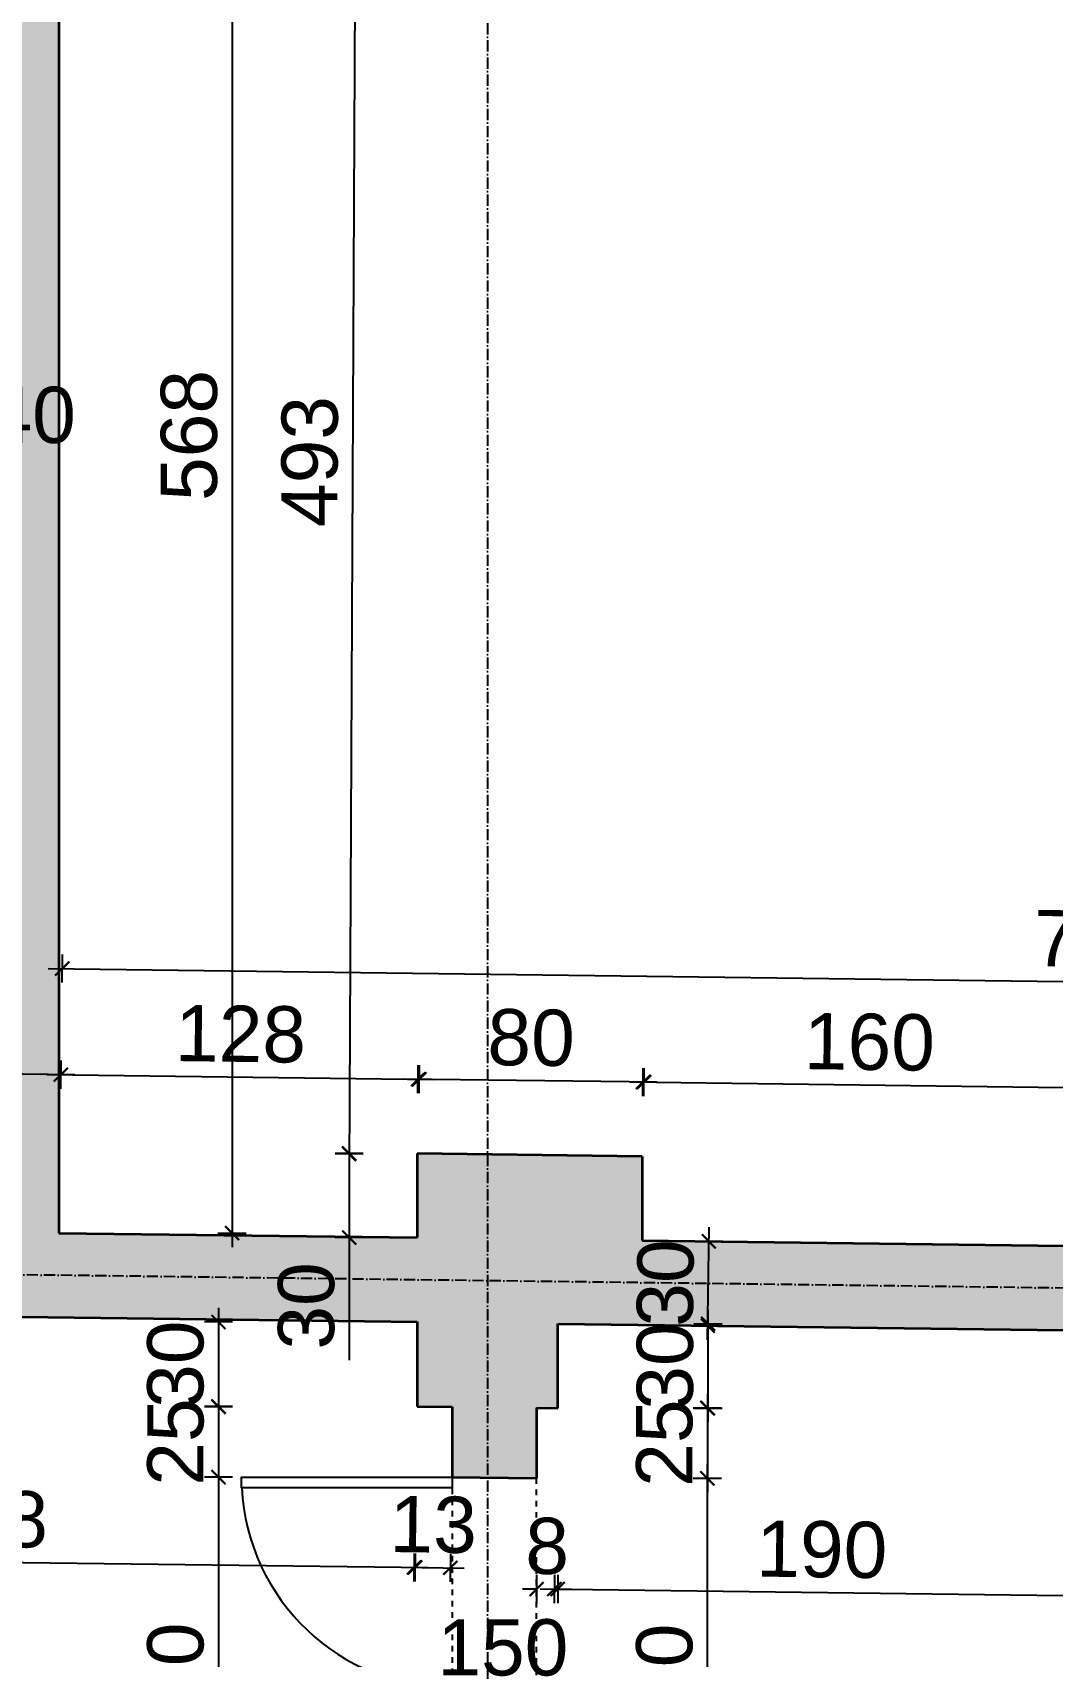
# Model space of a CAD drawing. Header units: inches. Extents: x -72385 to 39588, y -6525 to 66685.
# Drawn here: x -51547 to -51184, y 23364 to 23942 of the extents above; entities that cross this region are included whole.
import ezdxf

# ---------------------------------------------------------------- set-up
doc = ezdxf.new("R2010")
doc.units = ezdxf.units.IN
doc.header["$MEASUREMENT"] = 0
doc.linetypes.add('DashDot', pattern=[0.6, 0.4, -0.1, 0, -0.1])
doc.linetypes.add('Hidden', pattern=[0.4, 0.2, -0.2])
for name, color, linetype, lineweight in [('Врати', 251, 'Continuous', 25), ('Надписи Hсв', 252, 'Continuous', 25), ('Надписи врати', 252, 'Continuous', 25), ('Надписи коти вътрешни', 252, 'Continuous', 25), ('Оси', 252, 'DashDot', 25), ('Пунктир', 253, 'Hidden', 25), ('Разрезни линии', 7, 'Continuous', 35), ('Щрих стени', 254, 'Continuous', 25)]:
    doc.layers.add(name, color=color, linetype=linetype, lineweight=lineweight)
doc.styles.add('Arial Regular', font='arial.ttf')
doc.styles.get("Standard").update_dxf_attribs({"font": 'arial.ttf'})
doc.dimstyles.new('Annotative', dxfattribs={"dimscale": 0, "dimtxt": 20, "dimasz": 5, "dimexe": 5, "dimexo": 5, "dimgap": 5, "dimtad": 1, "dimdec": 0, "dimzin": 0, "dimdsep": 46, "dimtxsty": 'Standard', "dimblk": 'ARCHTICK', "dimcen": 5, "dimdle": 5, "dimadec": 0, "dimazin": 0, "dimtfac": 1, "dimtdec": 0, "dimtofl": 0, "dimtmove": 0, "dimatfit": 3, "dimldrblk": 'ARCHTICK', "dimfxl": 5, "dimfxlon": 1, "dimtolj": 1, "dimtzin": 0, "dimarcsym": 1})

# ---------------------------------------------------------------- blocks, each defined once
blk = doc.blocks.new('_ArchTick')
at = {"color": 0, "linetype": 'ByBlock', "const_width": 0.15}
blk.add_lwpolyline([(-0.5, -0.5), (0.5, 0.5)], dxfattribs=at)
blk = doc.blocks.new('*D2561')
at = {"layer": 'Defpoints', "color": 0, "ltscale": 50, "transparency": 16777216}
for p in [(-51717.34, 23487.3), (-51409.84, 23483.39), (-51410.95, 23396.08)]:
    blk.add_point(p, dxfattribs=at)
at = {"layer": 'Надписи коти вътрешни', "color": 0, "lineweight": -2, "ltscale": 50, "transparency": 16777216}
for p, q in [((-51723.45, 23400.06), (-51405.95, 23396.02)), ((-51718.39, 23404.99), (-51718.51, 23395)), ((-51410.89, 23401.08), (-51411.01, 23391.08))]:
    blk.add_line(p, q, dxfattribs=at)
at = {"layer": 'Надписи коти вътрешни', "color": 0, "lineweight": -2, "ltscale": 50, "transparency": 16777216, "xscale": 5, "yscale": 5, "zscale": 5}
for p, rotation in [((-51718.45, 23399.99), 179.270628652552), ((-51410.95, 23396.08), 359.270628652552)]:
    blk.add_blockref('_ArchTick', p, dxfattribs=dict(at, rotation=rotation))
at = {"layer": 'Надписи коти вътрешни', "color": 0, "ltscale": 50, "transparency": 16777216, "insert": (-51564.51, 23413.25), "char_height": 20, "attachment_point": 5, "rotation": 359.27063}
blk.add_mtext('\\A1;308', dxfattribs=at)
blk = doc.blocks.new('*D2562')
at = {"layer": 'Defpoints', "color": 0, "ltscale": 50, "transparency": 16777216}
for p in [(-51409.84, 23453.33), (-51397.34, 23453.17), (-51398.07, 23395.92)]:
    blk.add_point(p, dxfattribs=at)
at = {"layer": 'Надписи коти вътрешни', "color": 0, "lineweight": -2, "ltscale": 50, "transparency": 16777216}
for p, q in [((-51410.5, 23401.07), (-51410.63, 23391.08)), ((-51398, 23400.92), (-51398.13, 23390.92)), ((-51415.57, 23396.14), (-51393.07, 23395.85))]:
    blk.add_line(p, q, dxfattribs=at)
at = {"layer": 'Надписи коти вътрешни', "color": 0, "lineweight": -2, "ltscale": 50, "transparency": 16777216, "xscale": 5, "yscale": 5, "zscale": 5}
for p, rotation in [((-51410.57, 23396.08), 179.2706286525383), ((-51398.07, 23395.92), 359.2706286525383)]:
    blk.add_blockref('_ArchTick', p, dxfattribs=dict(at, rotation=rotation))
at = {"layer": 'Надписи коти вътрешни', "color": 0, "ltscale": 50, "transparency": 16777216, "insert": (-51404.12, 23411.21), "char_height": 20, "attachment_point": 5, "rotation": 359.27063}
blk.add_mtext('\\A1;13', dxfattribs=at)
blk = doc.blocks.new('*D2563')
at = {"layer": 'Defpoints', "color": 0, "ltscale": 50, "transparency": 16777216}
for p in [(-51409.84, 23483.39), (-51480.55, 23453.33), (-51409.84, 23453.33)]:
    blk.add_point(p, dxfattribs=at)
at = {"layer": 'Надписи коти вътрешни', "color": 0, "lineweight": -2, "ltscale": 50, "transparency": 16777216}
for p, q in [((-51480.55, 23488.39), (-51480.55, 23448.33)), ((-51475.55, 23483.39), (-51485.55, 23483.39)), ((-51475.55, 23453.33), (-51485.55, 23453.33))]:
    blk.add_line(p, q, dxfattribs=at)
at = {"layer": 'Надписи коти вътрешни', "color": 0, "lineweight": -2, "ltscale": 50, "transparency": 16777216, "xscale": 5, "yscale": 5, "zscale": 5}
for p, rotation in [((-51480.55, 23483.39), 90), ((-51480.55, 23453.33), 270)]:
    blk.add_blockref('_ArchTick', p, dxfattribs=dict(at, rotation=rotation))
at = {"layer": 'Надписи коти вътрешни', "color": 0, "ltscale": 50, "transparency": 16777216, "insert": (-51495.77, 23468.36), "char_height": 20, "attachment_point": 5, "rotation": 90}
blk.add_mtext('\\A1;30', dxfattribs=at)
blk = doc.blocks.new('*D2564')
at = {"layer": 'Defpoints', "color": 0, "ltscale": 50, "transparency": 16777216}
for p in [(-51397.34, 23453.17), (-51480.55, 23428.17), (-51397.34, 23428.17)]:
    blk.add_point(p, dxfattribs=at)
at = {"layer": 'Надписи коти вътрешни', "color": 0, "lineweight": -2, "ltscale": 50, "transparency": 16777216}
for p, q in [((-51480.55, 23458.17), (-51480.55, 23423.17)), ((-51475.55, 23453.17), (-51485.55, 23453.17)), ((-51475.55, 23428.17), (-51485.55, 23428.17))]:
    blk.add_line(p, q, dxfattribs=at)
at = {"layer": 'Надписи коти вътрешни', "color": 0, "lineweight": -2, "ltscale": 50, "transparency": 16777216, "xscale": 5, "yscale": 5, "zscale": 5}
for p, rotation in [((-51480.55, 23453.17), 90), ((-51480.55, 23428.17), 270)]:
    blk.add_blockref('_ArchTick', p, dxfattribs=dict(at, rotation=rotation))
at = {"layer": 'Надписи коти вътрешни', "color": 0, "ltscale": 50, "transparency": 16777216, "insert": (-51495.76, 23440.67), "char_height": 20, "attachment_point": 5, "rotation": 90}
blk.add_mtext('\\A1;25', dxfattribs=at)
blk = doc.blocks.new('*D2565')
at = {"layer": 'Defpoints', "color": 0, "ltscale": 50, "transparency": 16777216}
for p in [(-51397.34, 23428.17), (-51480.55, 23278.16), (-51397.34, 23278.16)]:
    blk.add_point(p, dxfattribs=at)
at = {"layer": 'Надписи коти вътрешни', "color": 0, "lineweight": -2, "ltscale": 50, "transparency": 16777216}
for p, q in [((-51480.55, 23433.17), (-51480.55, 23273.16)), ((-51475.55, 23428.17), (-51485.55, 23428.17)), ((-51475.55, 23278.16), (-51485.55, 23278.16))]:
    blk.add_line(p, q, dxfattribs=at)
at = {"layer": 'Надписи коти вътрешни', "color": 0, "lineweight": -2, "ltscale": 50, "transparency": 16777216, "xscale": 5, "yscale": 5, "zscale": 5}
for p, rotation in [((-51480.55, 23428.17), 90), ((-51480.55, 23278.16), 270)]:
    blk.add_blockref('_ArchTick', p, dxfattribs=dict(at, rotation=rotation))
at = {"layer": 'Надписи коти вътрешни', "color": 0, "ltscale": 50, "transparency": 16777216, "insert": (-51495.76, 23353.17), "char_height": 20, "attachment_point": 5, "rotation": 90}
blk.add_mtext('\\A1;150', dxfattribs=at)
blk = doc.blocks.new('*D2674')
at = {"layer": 'Defpoints', "color": 0, "ltscale": 50, "transparency": 16777216}
for p in [(-51367.34, 23452.79), (-51367.34, 23427.79), (-51306.57, 23427.79)]:
    blk.add_point(p, dxfattribs=at)
at = {"layer": 'Надписи коти вътрешни', "color": 0, "lineweight": -2, "ltscale": 50, "transparency": 16777216}
for p, q in [((-51306.57, 23457.79), (-51306.57, 23422.79)), ((-51311.57, 23452.79), (-51301.57, 23452.79)), ((-51311.57, 23427.79), (-51301.57, 23427.79))]:
    blk.add_line(p, q, dxfattribs=at)
at = {"layer": 'Надписи коти вътрешни', "color": 0, "lineweight": -2, "ltscale": 50, "transparency": 16777216, "xscale": 5, "yscale": 5, "zscale": 5}
for p, rotation in [((-51306.57, 23452.79), 90), ((-51306.57, 23427.79), 270)]:
    blk.add_blockref('_ArchTick', p, dxfattribs=dict(at, rotation=rotation))
at = {"layer": 'Надписи коти вътрешни', "color": 0, "ltscale": 50, "transparency": 16777216, "insert": (-51321.78, 23440.29), "char_height": 20, "attachment_point": 5, "rotation": 90}
blk.add_mtext('\\A1;25', dxfattribs=at)
blk = doc.blocks.new('*D2675')
at = {"layer": 'Defpoints', "color": 0, "ltscale": 50, "transparency": 16777216}
for p in [(-51359.84, 23482.75), (-51306.34, 23482.75), (-51359.84, 23452.7)]:
    blk.add_point(p, dxfattribs=at)
at = {"layer": 'Надписи коти вътрешни', "color": 0, "lineweight": -2, "ltscale": 50, "transparency": 16777216}
for p, q in [((-51306.34, 23447.7), (-51306.34, 23487.75)), ((-51311.34, 23482.75), (-51301.34, 23482.75)), ((-51311.34, 23452.7), (-51301.34, 23452.7))]:
    blk.add_line(p, q, dxfattribs=at)
at = {"layer": 'Надписи коти вътрешни', "color": 0, "lineweight": -2, "ltscale": 50, "transparency": 16777216, "xscale": 5, "yscale": 5, "zscale": 5}
for p, rotation in [((-51306.34, 23482.75), 90), ((-51306.34, 23452.7), 270)]:
    blk.add_blockref('_ArchTick', p, dxfattribs=dict(at, rotation=rotation))
at = {"layer": 'Надписи коти вътрешни', "color": 0, "ltscale": 50, "transparency": 16777216, "insert": (-51321.56, 23467.72), "char_height": 20, "attachment_point": 5, "rotation": 90}
blk.add_mtext('\\A1;30', dxfattribs=at)
blk = doc.blocks.new('*D2676')
at = {"layer": 'Defpoints', "color": 0, "ltscale": 50, "transparency": 16777216}
for p in [(-51367.34, 23427.79), (-51306.57, 23427.79), (-51367.34, 23277.78)]:
    blk.add_point(p, dxfattribs=at)
at = {"layer": 'Надписи коти вътрешни', "color": 0, "lineweight": -2, "ltscale": 50, "transparency": 16777216}
for p, q in [((-51306.57, 23272.78), (-51306.57, 23432.79)), ((-51311.57, 23427.79), (-51301.57, 23427.79)), ((-51311.57, 23277.78), (-51301.57, 23277.78))]:
    blk.add_line(p, q, dxfattribs=at)
at = {"layer": 'Надписи коти вътрешни', "color": 0, "lineweight": -2, "ltscale": 50, "transparency": 16777216, "xscale": 5, "yscale": 5, "zscale": 5}
for p, rotation in [((-51306.57, 23427.79), 90), ((-51306.57, 23277.78), 270)]:
    blk.add_blockref('_ArchTick', p, dxfattribs=dict(at, rotation=rotation))
at = {"layer": 'Надписи коти вътрешни', "color": 0, "ltscale": 50, "transparency": 16777216, "insert": (-51321.78, 23352.78), "char_height": 20, "attachment_point": 5, "rotation": 90}
blk.add_mtext('\\A1;150', dxfattribs=at)
blk = doc.blocks.new('*D2683')
at = {"layer": 'Defpoints', "color": 0, "ltscale": 50, "transparency": 16777216}
for p in [(-51359.84, 23482.75), (-51169.84, 23480.33), (-51171.04, 23385.97)]:
    blk.add_point(p, dxfattribs=at)
at = {"layer": 'Надписи коти вътрешни', "color": 0, "lineweight": -2, "ltscale": 50, "transparency": 16777216}
for p, q in [((-51366.04, 23388.46), (-51166.04, 23385.91)), ((-51360.97, 23393.39), (-51361.1, 23383.39)), ((-51170.97, 23390.97), (-51171.1, 23380.97))]:
    blk.add_line(p, q, dxfattribs=at)
at = {"layer": 'Надписи коти вътрешни', "color": 0, "lineweight": -2, "ltscale": 50, "transparency": 16777216, "xscale": 5, "yscale": 5, "zscale": 5}
for p, rotation in [((-51361.04, 23388.39), 179.2706286525474), ((-51171.04, 23385.97), 359.2706286525474)]:
    blk.add_blockref('_ArchTick', p, dxfattribs=dict(at, rotation=rotation))
at = {"layer": 'Надписи коти вътрешни', "color": 0, "ltscale": 50, "transparency": 16777216, "insert": (-51265.84, 23402.39), "char_height": 20, "attachment_point": 5, "rotation": 359.27063}
blk.add_mtext('\\A1;190', dxfattribs=at)
blk = doc.blocks.new('*D2684')
at = {"layer": 'Defpoints', "color": 0, "ltscale": 50, "transparency": 16777216}
for p in [(-51367.34, 23452.79), (-51359.84, 23452.7), (-51367.34, 23388.38)]:
    blk.add_point(p, dxfattribs=at)
at = {"layer": 'Надписи коти вътрешни', "color": 0, "lineweight": -2, "ltscale": 50, "transparency": 16777216}
for p, q in [((-51367.34, 23388.38), (-51372.34, 23388.38)), ((-51367.34, 23393.38), (-51367.34, 23383.38)), ((-51359.84, 23393.38), (-51359.84, 23383.38)), ((-51359.84, 23388.38), (-51354.84, 23388.38))]:
    blk.add_line(p, q, dxfattribs=at)
at = {"layer": 'Надписи коти вътрешни', "color": 0, "lineweight": -2, "ltscale": 50, "transparency": 16777216, "xscale": 5, "yscale": 5, "zscale": 5}
blk.add_blockref('_ArchTick', (-51367.34, 23388.38), dxfattribs=at)
at = {"layer": 'Надписи коти вътрешни', "color": 0, "lineweight": -2, "ltscale": 50, "transparency": 16777216, "xscale": 5, "yscale": 5, "zscale": 5, "rotation": 180}
blk.add_blockref('_ArchTick', (-51359.84, 23388.38), dxfattribs=at)
at = {"layer": 'Надписи коти вътрешни', "color": 0, "ltscale": 50, "transparency": 16777216, "insert": (-51363.59, 23403.59), "char_height": 20, "attachment_point": 5}
blk.add_mtext('\\A1;8', dxfattribs=at)
blk = doc.blocks.new('*D2699')
at = {"layer": 'Defpoints', "color": 0, "ltscale": 50, "transparency": 16777216}
for p in [(-51409.12, 23569.75), (-51537.34, 23515.01), (-51409.84, 23513.39)]:
    blk.add_point(p, dxfattribs=at)
at = {"layer": 'Надписи коти вътрешни', "color": 0, "lineweight": -2, "ltscale": 50, "transparency": 16777216}
for p, q in [((-51536.68, 23566.38), (-51536.56, 23576.38)), ((-51409.18, 23564.75), (-51409.06, 23574.75)), ((-51541.62, 23571.44), (-51404.12, 23569.69))]:
    blk.add_line(p, q, dxfattribs=at)
at = {"layer": 'Надписи коти вътрешни', "color": 0, "lineweight": -2, "ltscale": 50, "transparency": 16777216, "xscale": 5, "yscale": 5, "zscale": 5}
for p, rotation in [((-51536.62, 23571.38), 179.2706286525666), ((-51409.12, 23569.75), 359.2706286525666)]:
    blk.add_blockref('_ArchTick', p, dxfattribs=dict(at, rotation=rotation))
at = {"layer": 'Надписи коти вътрешни', "color": 0, "ltscale": 50, "transparency": 16777216, "insert": (-51472.68, 23585.78), "char_height": 20, "attachment_point": 5, "rotation": 359.27063}
blk.add_mtext('\\A1;128', dxfattribs=at)
blk = doc.blocks.new('*D2700')
at = {"layer": 'Defpoints', "color": 0, "ltscale": 50, "transparency": 16777216}
for p in [(-51409.5, 23569.76), (-51409.84, 23543.34), (-51329.81, 23542.32)]:
    blk.add_point(p, dxfattribs=at)
at = {"layer": 'Надписи коти вътрешни', "color": 0, "lineweight": -2, "ltscale": 50, "transparency": 16777216}
for p, q in [((-51409.56, 23564.76), (-51409.44, 23574.76)), ((-51329.53, 23563.74), (-51329.41, 23573.74)), ((-51324.47, 23568.68), (-51414.5, 23569.82))]:
    blk.add_line(p, q, dxfattribs=at)
at = {"layer": 'Надписи коти вътрешни', "color": 0, "lineweight": -2, "ltscale": 50, "transparency": 16777216, "xscale": 5, "yscale": 5, "zscale": 5}
for p, rotation in [((-51409.5, 23569.76), 179.2706286525371), ((-51329.47, 23568.74), 359.2706286525371)]:
    blk.add_blockref('_ArchTick', p, dxfattribs=dict(at, rotation=rotation))
at = {"layer": 'Надписи коти вътрешни', "color": 0, "ltscale": 50, "transparency": 16777216, "insert": (-51369.29, 23584.46), "char_height": 20, "attachment_point": 5, "rotation": 359.27063}
blk.add_mtext('\\A1;80', dxfattribs=at)
blk = doc.blocks.new('*D2701')
at = {"layer": 'Defpoints', "color": 0, "ltscale": 50, "transparency": 16777216}
for p in [(-51169.12, 23566.7), (-51329.81, 23512.37), (-51169.84, 23510.33)]:
    blk.add_point(p, dxfattribs=at)
at = {"layer": 'Надписи коти вътрешни', "color": 0, "lineweight": -2, "ltscale": 50, "transparency": 16777216}
for p, q in [((-51329.15, 23563.74), (-51329.03, 23573.74)), ((-51334.09, 23568.8), (-51164.12, 23566.64)), ((-51169.18, 23561.7), (-51169.06, 23571.7))]:
    blk.add_line(p, q, dxfattribs=at)
at = {"layer": 'Надписи коти вътрешни', "color": 0, "lineweight": -2, "ltscale": 50, "transparency": 16777216, "xscale": 5, "yscale": 5, "zscale": 5}
for p, rotation in [((-51329.09, 23568.74), 179.270628652547), ((-51169.12, 23566.7), 359.2706286525469)]:
    blk.add_blockref('_ArchTick', p, dxfattribs=dict(at, rotation=rotation))
at = {"layer": 'Надписи коти вътрешни', "color": 0, "ltscale": 50, "transparency": 16777216, "insert": (-51248.91, 23582.93), "char_height": 20, "attachment_point": 5, "rotation": 359.27063}
blk.add_mtext('\\A1;160', dxfattribs=at)
blk = doc.blocks.new('*D2709')
at = {"layer": 'Defpoints', "color": 0, "ltscale": 50, "transparency": 16777216}
for p in [(-51409.84, 23543.34), (-51434.03, 23513.39), (-51409.84, 23513.39)]:
    blk.add_point(p, dxfattribs=at)
at = {"layer": 'Надписи коти вътрешни', "color": 0, "lineweight": -2, "ltscale": 50, "transparency": 16777216}
for p, q in [((-51434.03, 23548.34), (-51434.03, 23513.39)), ((-51429.03, 23543.34), (-51439.03, 23543.34)), ((-51429.03, 23513.39), (-51439.03, 23513.39)), ((-51434.03, 23513.39), (-51434.03, 23469.82))]:
    blk.add_line(p, q, dxfattribs=at)
at = {"layer": 'Надписи коти вътрешни', "color": 0, "lineweight": -2, "ltscale": 50, "transparency": 16777216, "xscale": 5, "yscale": 5, "zscale": 5}
for p, rotation in [((-51434.03, 23543.34), 90), ((-51434.03, 23513.39), 270)]:
    blk.add_blockref('_ArchTick', p, dxfattribs=dict(at, rotation=rotation))
at = {"layer": 'Надписи коти вътрешни', "color": 0, "ltscale": 50, "transparency": 16777216, "insert": (-51449.25, 23489.1), "char_height": 20, "attachment_point": 5, "rotation": 90}
blk.add_mtext('\\A1;30', dxfattribs=at)
blk = doc.blocks.new('*D2710')
at = {"layer": 'Defpoints', "color": 0, "ltscale": 50, "transparency": 16777216}
for p in [(-51367.34, 24035.39), (-51434.05, 23543.16), (-51369.82, 23542.83)]:
    blk.add_point(p, dxfattribs=at)
at = {"layer": 'Надписи коти вътрешни', "color": 0, "lineweight": -2, "ltscale": 50, "transparency": 16777216}
for p, q in [((-51426.57, 24035.69), (-51436.57, 24035.74)), ((-51431.54, 24040.71), (-51434.08, 23538.16)), ((-51429.05, 23543.13), (-51439.05, 23543.18))]:
    blk.add_line(p, q, dxfattribs=at)
at = {"layer": 'Надписи коти вътрешни', "color": 0, "lineweight": -2, "ltscale": 50, "transparency": 16777216, "xscale": 5, "yscale": 5, "zscale": 5}
for p, rotation in [((-51431.57, 24035.71), 89.71094346895985), ((-51434.05, 23543.16), 269.7109434689598)]:
    blk.add_blockref('_ArchTick', p, dxfattribs=dict(at, rotation=rotation))
at = {"layer": 'Надписи коти вътрешни', "color": 0, "ltscale": 50, "transparency": 16777216, "insert": (-51448.03, 23789.51), "char_height": 20, "attachment_point": 5, "rotation": 89.71094}
blk.add_mtext('\\A1;493', dxfattribs=at)
blk = doc.blocks.new('*D4580')
at = {"layer": 'Defpoints', "color": 0, "ltscale": 50, "transparency": 16777216}
for p in [(-51537.34, 24082.56), (-51537.34, 23515.01), (-51475.73, 23515.01)]:
    blk.add_point(p, dxfattribs=at)
at = {"layer": 'Надписи коти вътрешни', "color": 0, "lineweight": -2, "ltscale": 50, "transparency": 16777216}
for p, q in [((-51475.73, 24087.56), (-51475.73, 23510.01)), ((-51480.73, 24082.56), (-51470.73, 24082.56)), ((-51480.73, 23515.01), (-51470.73, 23515.01))]:
    blk.add_line(p, q, dxfattribs=at)
at = {"layer": 'Надписи коти вътрешни', "color": 0, "lineweight": -2, "ltscale": 50, "transparency": 16777216, "xscale": 5, "yscale": 5, "zscale": 5}
for p, rotation in [((-51475.73, 24082.56), 90), ((-51475.73, 23515.01), 270)]:
    blk.add_blockref('_ArchTick', p, dxfattribs=dict(at, rotation=rotation))
at = {"layer": 'Надписи коти вътрешни', "color": 0, "ltscale": 50, "transparency": 16777216, "insert": (-51490.94, 23798.78), "char_height": 20, "attachment_point": 5, "rotation": 90}
blk.add_mtext('\\A1;568', dxfattribs=at)
blk = doc.blocks.new('*D5391')
at = {"layer": 'Defpoints', "color": 0, "ltscale": 50, "transparency": 16777216}
for p in [(-50798.33, 23599.62), (-51537.34, 23515.01), (-50799.54, 23505.52)]:
    blk.add_point(p, dxfattribs=at)
at = {"layer": 'Надписи коти вътрешни', "color": 0, "lineweight": -2, "ltscale": 50, "transparency": 16777216}
for p, q in [((-51536.19, 23604.11), (-51536.06, 23614.11)), ((-51541.13, 23609.17), (-50793.33, 23599.56)), ((-50798.39, 23594.62), (-50798.27, 23604.62))]:
    blk.add_line(p, q, dxfattribs=at)
at = {"layer": 'Надписи коти вътрешни', "color": 0, "lineweight": -2, "ltscale": 50, "transparency": 16777216, "xscale": 5, "yscale": 5, "zscale": 5}
for p, rotation in [((-51536.13, 23609.11), 179.2633194526063), ((-50798.33, 23599.62), 359.2633194526063)]:
    blk.add_blockref('_ArchTick', p, dxfattribs=dict(at, rotation=rotation))
at = {"layer": 'Надписи коти вътрешни', "color": 0, "ltscale": 50, "transparency": 16777216, "insert": (-51167.03, 23619.58), "char_height": 20, "attachment_point": 5, "rotation": 359.26332}
blk.add_mtext('\\A1;738', dxfattribs=at)
blk = doc.blocks.new('*D7334')
at = {"layer": 'Defpoints', "color": 0, "ltscale": 10, "transparency": 16777216}
for p in [(-51566.62, 23571.76), (-51567.34, 23515.39), (-51537.34, 23515.01)]:
    blk.add_point(p, dxfattribs=at)
at = {"layer": 'Надписи коти вътрешни', "color": 0, "lineweight": -2, "ltscale": 10, "transparency": 16777216}
for p, q in [((-51566.68, 23566.76), (-51566.56, 23576.76)), ((-51536.68, 23566.38), (-51536.56, 23576.38)), ((-51566.62, 23571.76), (-51610.18, 23572.31)), ((-51531.62, 23571.31), (-51566.62, 23571.76))]:
    blk.add_line(p, q, dxfattribs=at)
at = {"layer": 'Надписи коти вътрешни', "color": 0, "lineweight": -2, "ltscale": 10, "transparency": 16777216, "xscale": 5, "yscale": 5, "zscale": 5}
for p, rotation in [((-51566.62, 23571.76), 179.2706286525673), ((-51536.62, 23571.38), 359.2706286525673)]:
    blk.add_blockref('_ArchTick', p, dxfattribs=dict(at, rotation=rotation))
at = {"layer": 'Надписи коти вътрешни', "color": 0, "ltscale": 10, "transparency": 16777216, "insert": (-51590.71, 23587.29), "char_height": 20, "attachment_point": 5, "rotation": 359.27063}
blk.add_mtext('\\A1;30', dxfattribs=at)
blk = doc.blocks.new('*D7388')
at = {"layer": 'Defpoints', "color": 0, "ltscale": 10, "transparency": 16777216}
for p in [(-51306.03, 23512.07), (-51282.33, 23511.76), (-51282.72, 23481.77)]:
    blk.add_point(p, dxfattribs=at)
at = {"layer": 'Надписи коти вътрешни', "color": 0, "lineweight": -2, "ltscale": 10, "transparency": 16777216}
for p, q in [((-51306.48, 23477.07), (-51305.97, 23517.07)), ((-51301.03, 23512), (-51311.03, 23512.13)), ((-51301.41, 23482), (-51311.41, 23482.13))]:
    blk.add_line(p, q, dxfattribs=at)
at = {"layer": 'Надписи коти вътрешни', "color": 0, "lineweight": -2, "ltscale": 10, "transparency": 16777216, "xscale": 5, "yscale": 5, "zscale": 5}
for p, rotation in [((-51306.03, 23512.07), 89.27062865254904), ((-51306.41, 23482.07), 269.2706286525491)]:
    blk.add_blockref('_ArchTick', p, dxfattribs=dict(at, rotation=rotation))
at = {"layer": 'Надписи коти вътрешни', "color": 0, "ltscale": 10, "transparency": 16777216, "insert": (-51321.44, 23497.26), "char_height": 20, "attachment_point": 5, "rotation": 89.27063}
blk.add_mtext('\\A1;30', dxfattribs=at)

msp = doc.modelspace()

# ---------------------------------------------------------------- hatches: boundary and pattern name
at = {"layer": 'Щрих стени', "ltscale": 10}
h = msp.add_hatch(color=256, dxfattribs=at)
h.dxf.hatch_style = 1
h.paths.add_polyline_path([(-51702.34, 24104.66), (-51802.34, 24105.93), (-51802.34, 24120.93), (-52317.34, 24127.49), (-52317.34, 24077.49), (-52272.34, 24076.91), (-52272.34, 24091.91), (-51702.34, 24084.66)])
h.paths.add_polyline_path([(-52257.34, 23904.21), (-52272.34, 23904.4), (-52272.34, 24016.91), (-52317.34, 24017.48), (-52317.34, 23319.92), (-52282.34, 23319.48), (-52282.34, 23494.49), (-52262.34, 23494.24), (-52262.34, 23544.24), (-52272.34, 23544.37), (-52272.34, 23874.4), (-52257.34, 23874.21)])
h.paths.add_polyline_path([(-51677.34, 23756.81), (-52152.34, 23762.86), (-52152.34, 23492.84), (-52057.33, 23491.63), (-52056.95, 23521.63), (-52122.34, 23522.46), (-52122.34, 23732.48), (-51887.34, 23729.48), (-51887.34, 23519.47), (-51956.95, 23520.35), (-51957.33, 23490.35), (-51847.34, 23488.95), (-51846.96, 23518.95), (-51857.34, 23519.08), (-51857.34, 23729.1), (-51707.34, 23727.19), (-51707.34, 23517.17), (-51716.96, 23517.3), (-51717.34, 23487.3), (-51409.84, 23483.39), (-51409.84, 23453.33), (-51397.34, 23453.17), (-51397.34, 23428.17), (-51367.34, 23427.79), (-51367.34, 23452.79), (-51359.84, 23452.7), (-51359.84, 23482.75), (-51169.84, 23480.33), (-51169.84, 23510.33), (-51329.81, 23512.37), (-51329.81, 23542.32), (-51409.84, 23543.34), (-51409.84, 23513.39), (-51537.34, 23515.01), (-51537.34, 24082.56), (-51402.34, 24080.84), (-51402.34, 24035.83), (-51367.34, 24035.39), (-51367.34, 24115.4), (-51612.34, 24118.51), (-51612.34, 24083.51), (-51567.34, 24082.94), (-51567.34, 23895.42), (-52157.34, 23902.93), (-52157.34, 23872.93), (-51567.34, 23865.42), (-51567.34, 23515.39), (-51677.34, 23516.79)])
h.paths.add_polyline_path([(-51067.34, 24111.58), (-51102.34, 24112.02), (-51102.34, 24077.02), (-51067.34, 24076.57)])
h.paths.add_polyline_path([(-50767.34, 24107.76), (-50802.34, 24108.2), (-50802.34, 24028.2), (-50799.84, 24028.16), (-50799.84, 23928.16), (-50769.84, 23927.77), (-50769.84, 24027.78), (-50767.34, 24027.75)])
h.paths.add_polyline_path([(-49559.84, 23489.84), (-49559.84, 23519.79), (-49609.84, 23520.43), (-49609.84, 23490.47), (-50159.84, 23497.47), (-50159.84, 23527.43), (-50209.84, 23528.06), (-50209.84, 23498.11), (-50759.84, 23505.11), (-50759.84, 23535.07), (-50769.84, 23535.19), (-50769.84, 23837.77), (-50799.84, 23838.15), (-50799.84, 23535.58), (-50809.84, 23535.7), (-50809.84, 23505.75), (-51009.84, 23508.3), (-51009.84, 23478.29), (-50809.84, 23475.75), (-50809.84, 23445.7), (-50759.84, 23445.06), (-50759.84, 23475.11), (-50209.84, 23468.11), (-50209.84, 23438.06), (-50159.84, 23437.42), (-50159.84, 23467.47), (-49634.84, 23460.79), (-49634.84, 23430.74), (-49609.84, 23430.42), (-49559.84, 23429.78), (-49559.84, 23459.83), (-49009.84, 23452.83), (-49009.84, 23422.78), (-48999.84, 23422.65), (-48999.84, 23397.65), (-48969.84, 23397.27), (-48969.84, 23422.27), (-48959.84, 23422.14), (-48959.84, 23452.2), (-48409.84, 23445.19), (-48409.84, 23415.14), (-48359.84, 23414.51), (-48359.84, 23444.56), (-48134.84, 23441.69), (-48134.84, 23471.69), (-48359.84, 23474.56), (-48359.84, 23504.51), (-48409.84, 23505.15), (-48409.84, 23475.2), (-48959.84, 23482.2), (-48959.84, 23512.15), (-49009.84, 23512.79), (-49009.84, 23482.83)])
h.paths.add_polyline_path([(-52517.34, 23279.72), (-52527.34, 23279.72), (-52527.34, 23259.72), (-52517.34, 23259.72)])
h.paths.add_polyline_path([(-52517.34, 23059.72), (-52527.34, 23059.72), (-52527.34, 23039.72), (-52517.34, 23039.72)])
h.paths.add_polyline_path([(-52267.34, 23054.27), (-52317.34, 23054.9), (-52317.34, 23019.9), (-52282.34, 23019.45), (-52282.34, 23024.45), (-52267.34, 23024.26)])
h.paths.add_polyline_path([(-51517.34, 23044.72), (-52167.34, 23052.99), (-52167.34, 23022.99), (-52007.34, 23020.95), (-52007.34, 22323.4), (-52152.34, 22325.24), (-52152.34, 22290.24), (-51967.34, 22287.88), (-51967.34, 22322.89), (-51977.34, 22323.02), (-51977.34, 22670.54), (-51699.84, 22667.01), (-51699.84, 22319.48), (-51702.34, 22284.51), (-51667.34, 22284.07), (-51667.34, 22319.07), (-51669.84, 22319.1), (-51669.84, 22696.63), (-51977.34, 22700.55), (-51977.34, 23020.57), (-51517.34, 23014.72)])
h.paths.add_polyline_path([(-52282.34, 22754.45), (-52317.34, 22754.9), (-52317.34, 22292.34), (-52252.34, 22291.51), (-52252.34, 22326.52), (-52282.34, 22326.9)])
h.paths.add_polyline_path([(-51367.34, 22852.79), (-51347.34, 22852.54), (-51347.34, 22892.54), (-51367.34, 22892.8), (-51367.34, 23182.82), (-51162.34, 23180.21), (-51162.34, 23210.21), (-51367.34, 23212.82), (-51367.34, 23277.78), (-51397.34, 23278.16), (-51397.34, 23043.19), (-51417.34, 23043.44), (-51417.34, 23013.44), (-51397.34, 23013.19), (-51397.34, 22943.18), (-51409.84, 22943.34), (-51409.84, 22853.33), (-51397.34, 22853.17), (-51397.34, 22360.63), (-51402.34, 22360.7), (-51402.34, 22280.69), (-51367.34, 22280.25)])

# ---------------------------------------------------------------- linework, layer by layer
at = {"layer": 'Врати', "ltscale": 50}
msp.add_lwpolyline([(-51397.34, 23428.17), (-51397.34, 23424.42), (-51472.34, 23424.42), (-51472.34, 23428.17)], close=True, dxfattribs=at)
msp.add_arc((-51397.34, 23428.17), 75.01, 182.86598, 270, dxfattribs=at)
at = {"layer": 'Оси', "ltscale": 10}
for p, q in [((-51384.84, 24598.16), (-51384.84, 21797.93)), ((-39839.84, 23351.09), (-52799.84, 23516.08))]:
    msp.add_line(p, q, dxfattribs=at)
at = {"layer": 'Пунктир', "ltscale": 10}
for p, q in [((-51397.34, 23428.17), (-51397.34, 23278.16)), ((-51367.34, 23277.78), (-51367.34, 23427.79))]:
    msp.add_line(p, q, dxfattribs=at)
at = {"layer": 'Разрезни линии', "ltscale": 50}
for p, q in [((-51537.34, 24082.56), (-51537.34, 23515.01)), ((-51329.81, 23542.32), (-51409.84, 23543.34)), ((-51409.84, 23543.34), (-51409.84, 23513.39)), ((-51329.81, 23542.32), (-51329.81, 23512.37)), ((-51537.34, 23515.01), (-51409.84, 23513.39)), ((-51329.81, 23512.37), (-51169.84, 23510.33)), ((-51717.34, 23487.3), (-51409.84, 23483.39)), ((-51409.84, 23483.39), (-51409.84, 23453.33)), ((-51359.84, 23452.7), (-51359.84, 23482.75)), ((-51359.84, 23482.75), (-51169.84, 23480.33)), ((-51409.84, 23453.33), (-51397.34, 23453.17)), ((-51397.34, 23453.17), (-51397.34, 23428.17)), ((-51367.34, 23452.79), (-51367.34, 23427.79)), ((-51367.34, 23452.79), (-51359.84, 23452.7)), ((-51397.34, 23428.17), (-51367.34, 23427.79))]:
    msp.add_line(p, q, dxfattribs=at)

# ---------------------------------------------------------------- texts
at = {"layer": 'Надписи Hсв', "ltscale": 100, "insert": (-51642.42, 23816.1), "char_height": 20, "width": 180.4891, "attachment_point": 1, "style": 'Arial Regular'}
msp.add_mtext('\\pxt8;Hсв. 740', dxfattribs=at)
at = {"layer": 'Надписи врати', "ltscale": 100, "insert": (-51402.65, 23377.63), "char_height": 20, "width": 180.4891, "attachment_point": 1, "style": 'Arial Regular'}
msp.add_mtext('150', dxfattribs=at)

# ---------------------------------------------------------------- dimensions: what is measured, and where the dimension line sits
at = {"layer": 'Надписи коти вътрешни', "ltscale": 50}
for base, p1, p2, picture, middle in [((-51475.73, 23515.01), (-51537.34, 24082.56), (-51537.34, 23515.01), '*D4580', (-51490.94, 23798.78)), ((-51434.03, 23513.39), (-51409.84, 23543.34), (-51409.84, 23513.39), '*D2709', (-51449.25, 23489.1)), ((-51480.55, 23278.16), (-51397.34, 23428.17), (-51397.34, 23278.16), '*D2565', (-51495.76, 23353.17)), ((-51306.57, 23427.79), (-51367.34, 23277.78), (-51367.34, 23427.79), '*D2676', (-51321.78, 23352.78))]:
    dim = msp.add_linear_dim(base=base, p1=p1, p2=p2, angle=90, dimstyle='Annotative', override={"dimscale": 0, "dimtix": 0, "dimtofl": 0, "dimtmove": 0, "dimatfit": 3}, dxfattribs=at)
    dim.commit()
    dim.dimension.update_dxf_attribs({"geometry": picture, "text_midpoint": middle})
for p1, p2, distance, picture, middle in [((-51367.34, 24035.39), (-51369.82, 23542.83), -64.23, '*D2710', (-51448.03, 23789.51)), ((-51537.34, 23515.01), (-50799.54, 23505.52), 94.1, '*D5391', (-51167.03, 23619.58)), ((-51537.34, 23515.01), (-51409.84, 23513.39), 56.37, '*D2699', (-51472.68, 23585.78)), ((-51329.81, 23542.32), (-51409.84, 23543.34), -26.42, '*D2700', (-51369.29, 23584.46)), ((-51329.81, 23512.37), (-51169.84, 23510.33), 56.37, '*D2701', (-51248.91, 23582.93)), ((-51717.34, 23487.3), (-51409.84, 23483.39), -87.31, '*D2561', (-51564.51, 23413.25)), ((-51359.84, 23482.75), (-51169.84, 23480.33), -94.36, '*D2683', (-51265.84, 23402.39))]:
    dim = msp.add_aligned_dim(p1=p1, p2=p2, distance=distance, dimstyle='Annotative', override={"dimscale": 0, "dimtix": 0, "dimtofl": 0, "dimtmove": 0, "dimatfit": 3}, dxfattribs=at)
    dim.commit()
    dim.dimension.update_dxf_attribs({"geometry": picture, "text_midpoint": middle})
at = {"layer": 'Надписи коти вътрешни', "ltscale": 10}
dim = msp.add_aligned_dim(p1=(-51537.34, 23515.01), p2=(-51567.34, 23515.39), distance=-56.37, dimstyle='Annotative', override={"dimscale": 0, "dimtix": 0, "dimtofl": 0, "dimtmove": 0, "dimatfit": 3}, dxfattribs=at)
dim.commit()
dim.dimension.update_dxf_attribs({"geometry": '*D7334', "text_midpoint": (-51590.71, 23587.29)})
dim = msp.add_linear_dim(base=(-51306.03, 23512.07), p1=(-51282.72, 23481.77), p2=(-51282.33, 23511.76), angle=89.27063, dimstyle='Annotative', override={"dimscale": 0, "dimtix": 0, "dimtofl": 0, "dimtmove": 0, "dimatfit": 3}, dxfattribs=at)
dim.commit()
dim.dimension.update_dxf_attribs({"geometry": '*D7388', "text_midpoint": (-51306.22, 23497.07), "dimtype": 129})
at = {"layer": 'Надписи коти вътрешни', "ltscale": 50}
for base, p1, p2, angle, picture, middle, dimtype in [((-51480.55, 23453.33), (-51409.84, 23483.39), (-51409.84, 23453.33), 90, '*D2563', (-51480.55, 23468.36), 128), ((-51306.34, 23482.75), (-51359.84, 23452.7), (-51359.84, 23482.75), 90, '*D2675', (-51306.34, 23467.72), 128), ((-51480.55, 23428.17), (-51397.34, 23453.17), (-51397.34, 23428.17), 90, '*D2564', (-51480.55, 23440.67), 128), ((-51306.57, 23427.79), (-51367.34, 23452.79), (-51367.34, 23427.79), 90, '*D2674', (-51306.57, 23440.29), 128), ((-51398.07, 23395.92), (-51409.84, 23453.33), (-51397.34, 23453.17), 359.27063, '*D2562', (-51404.32, 23396), 129)]:
    dim = msp.add_linear_dim(base=base, p1=p1, p2=p2, angle=angle, dimstyle='Annotative', override={"dimscale": 0, "dimtix": 0, "dimtofl": 0, "dimtmove": 0, "dimatfit": 3}, dxfattribs=at)
    dim.commit()
    dim.dimension.update_dxf_attribs({"geometry": picture, "text_midpoint": middle, "dimtype": dimtype})
dim = msp.add_linear_dim(base=(-51367.33731907, 23388.37724913), p1=(-51359.83731907, 23452.69750798), p2=(-51367.33731907, 23452.79298763), dimstyle='Annotative', override={"dimscale": 0, "dimtix": 0, "dimtofl": 0, "dimtmove": 0, "dimatfit": 3}, dxfattribs=at)
dim.commit()
dim.dimension.update_dxf_attribs({"geometry": '*D2684', "text_midpoint": (-51363.58731907, 23388.37724913), "dimtype": 128})

doc.saveas('drawing.dxf')
